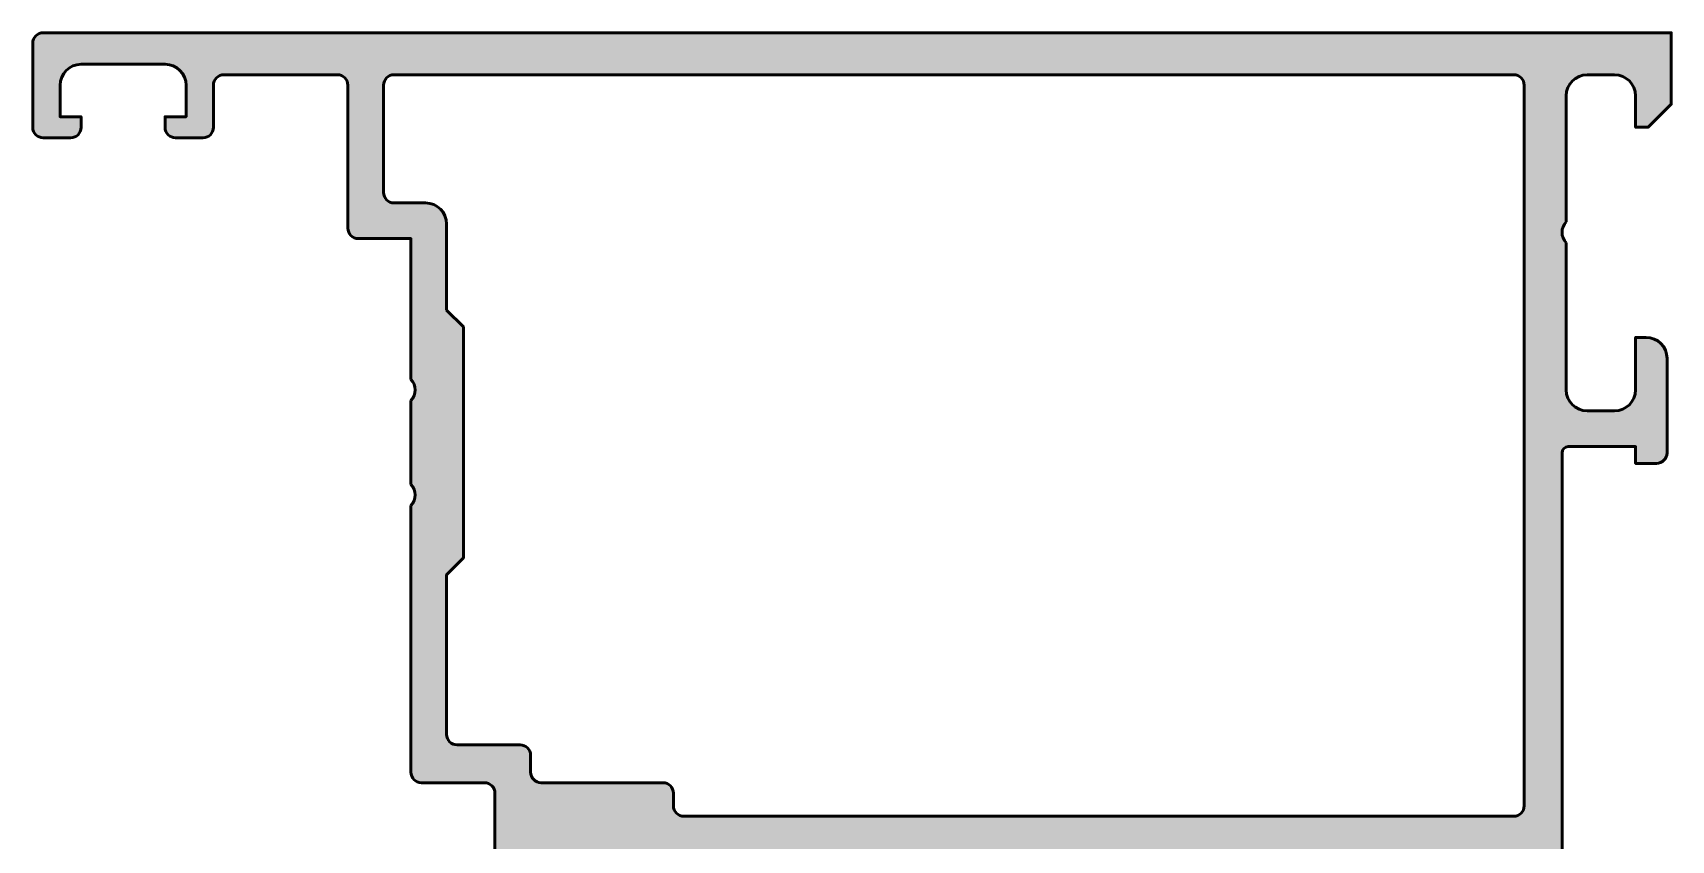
# Model space of a CAD drawing. Extents: x -25 to 53, y 3 to 90.
# Drawn here: x -25 to 53, y 51.6 to 90 of the extents above; entities that cross this region are included whole.
import ezdxf

# ---------------------------------------------------------------- set-up
doc = ezdxf.new("R2010")
doc.units = 0
doc.layers.add('0S-Alu contour', color=7, linetype='Continuous', lineweight=50)
doc.layers.add('0S-Alu hatch', color=252, linetype='Continuous', lineweight=25)

# ---------------------------------------------------------------- blocks, each defined once
blk = doc.blocks.new('438100__7FD299A1_E822_40BA_9081_EC412D332DDE_')
at = {"layer": '0S-Alu hatch'}
h = blk.add_hatch(color=256, dxfattribs=at)
edge = h.paths.add_edge_path()
edge.add_ellipse((-18.69999999999998, 87.50000000000017), major_axis=(-0.999999999999943, 0), ratio=1, start_angle=180, end_angle=270, ccw=False)
edge.add_line((-17.70000000000004, 87.50000000000017), (-17.70000000000004, 86.00000000000011))
edge.add_line((-17.70000000000004, 86.00000000000011), (-18.70000000000004, 86.00000000000011))
edge.add_line((-18.70000000000004, 86.00000000000011), (-18.70000000000004, 85.50000000000011))
edge.add_arc((-18.20000000000004, 85.50000000000011), 0.5, 180, 270)
edge.add_line((-18.20000000000004, 85.00000000000011), (-16.90000000000003, 85.00000000000011))
edge.add_arc((-16.90000000000003, 85.50000000000006), 0.4999999999999432, 270, 360)
edge.add_line((-16.40000000000008, 85.50000000000006), (-16.40000000000008, 87.50000000000006))
edge.add_ellipse((-15.89999999999991, 87.50000000000006), major_axis=(-0.5000000000001706, 0), ratio=1, start_angle=269.99999999999756, end_angle=360, ccw=False)
edge.add_line((-15.89999999999989, 88.00000000000023), (-10.49999999999991, 88))
edge.add_ellipse((-10.49999999999993, 87.50000000000006), major_axis=(-0.4999999999999432, 0), ratio=1, start_angle=180, end_angle=269.99999999999756, ccw=False)
edge.add_line((-9.999999999999991, 87.50000000000006), (-9.999999999999991, 80.70000000000016))
edge.add_arc((-9.499999999999991, 80.70000000000016), 0.5, 180, 270)
edge.add_line((-9.499999999999991, 80.20000000000014), (-7.00000000000022, 80.20000000000014))
edge.add_line((-7.00000000000022, 80.20000000000014), (-6.999999999999992, 73.50000000000011))
edge.add_ellipse((-7.525026953992657, 73.00000000000011), major_axis=(-0.7250195186467849, 0), ratio=1, start_angle=136.398650048409, end_angle=223.6013499515911, ccw=False)
edge.add_line((-6.999999999999992, 72.50000000000011), (-6.999999999999992, 68.50000000000011))
edge.add_ellipse((-7.525026953992657, 68.00000000000011), major_axis=(-0.7250195186467849, 0), ratio=1, start_angle=136.398650048409, end_angle=223.6013499515911, ccw=False)
edge.add_line((-6.999999999999992, 67.50000000000011), (-6.999999999999992, 54.80000000000007))
edge.add_arc((-6.499999999999992, 54.80000000000007), 0.5, 180, 270)
edge.add_line((-6.499999999999992, 54.30000000000006), (-3.499999999999936, 54.30000000000006))
edge.add_ellipse((-3.499999999999936, 53.80000000000013), major_axis=(-0.4999999999999432, 0), ratio=1, start_angle=180, end_angle=270, ccw=False)
edge.add_line((-2.999999999999992, 53.80000000000013), (-2.999999999999992, 50.7000000000005))
edge.add_ellipse((-3.078836446543135, 50.43247940800739), major_axis=(-0.2788950563274557, 0), ratio=1, start_angle=178.8354106259207, end_angle=253.5801235804879, ccw=False)
edge.add_line((-2.799999000000065, 50.4268110000091), (-2.799999000000063, 49.97321700000831))
edge.add_ellipse((-3.078867095643481, 49.96755634053114), major_axis=(-0.2789255417374015, 0), ratio=1, start_angle=106.4245945553595, end_angle=181.1628700729088, ccw=False)
edge.add_line((-3.00000000000022, 49.70001300000796), (-2.999999999999765, 47.82000199999991))
edge.add_arc((-2.699999999999867, 47.82000199999998), 0.2999999999998977, 180, 270)
edge.add_line((-2.699999999999867, 47.52000200000009), (-1.720025680956659, 47.5200020000001))
edge.add_arc((-1.720025680956659, 47.82000199999976), 0.2999999999996703, 270, 360)
edge.add_line((-1.420025680956989, 47.82000199999976), (-1.420025680957209, 50.57999999999981))
edge.add_ellipse((-1.300025680957205, 50.57999999999982), major_axis=(-0.1200000000000045, 0), ratio=1, start_angle=270.00000000000676, end_angle=360, ccw=False)
edge.add_line((-1.300025680957219, 50.69999999999982), (2.99999999999985, 50.70000000000016))
edge.add_ellipse((2.999999999999893, 50.20000000000027), major_axis=(-0.4999999999998864, 0), ratio=1, start_angle=180, end_angle=270.0000000000049, ccw=False)
edge.add_line((3.499999999999779, 50.20000000000027), (3.499999999999779, 49.5))
edge.add_line((3.499999999999779, 49.5), (2.118504542377714, 47.10717967697257))
edge.add_arc((2.23811978464829, 47.03811978464848), 0.1381197846481916, 150.0000000000055, 275.6225775508174)
edge.add_arc((1.761776758824773, 51.87660886184492), 4.999999999996967, 275.6225775508138, 342.2515836439341)
edge.add_ellipse((6.999999999997882, 50.19999999999778), major_axis=(-0.5000000000021659, 0), ratio=1, start_angle=270, end_angle=342.25158364393565, ccw=False)
edge.add_line((6.999999999997882, 50.69999999999994), (37.80000000000006, 50.70000000000004))
edge.add_ellipse((37.80000000000006, 50.19999999999761), major_axis=(-0.5000000000024301, 0), ratio=1, start_angle=197.7484163560718, end_angle=270, ccw=False)
edge.add_arc((43.03822324117415, 51.87660886184572), 4.999999999997946, 197.7484163560721, 264.3774224492038)
edge.add_arc((42.56188021535202, 47.03811978464819), 0.1381197846482099, 264.377422449204, 389.9999999999941)
edge.add_line((42.68149545762262, 47.10717967697227), (41.30000000000019, 49.50000000000023))
edge.add_line((41.30000000000019, 49.50000000000023), (41.30000000000019, 50.20000000000044))
edge.add_ellipse((41.7999999999999, 50.20000000000044), major_axis=(-0.4999999999997158, 0), ratio=1, start_angle=269.9999999999984, end_angle=360, ccw=False)
edge.add_line((41.79999999999991, 50.70000000000016), (46.10002568095678, 50.70000000000004))
edge.add_ellipse((46.10002568095678, 50.57999999999964), major_axis=(-0.1200000000004024, 0), ratio=1, start_angle=180, end_angle=270, ccw=False)
edge.add_line((46.22002568095719, 50.57999999999964), (46.22002568095719, 47.82000200000021))
edge.add_arc((46.5200256809572, 47.82000200000021), 0.3000000000000114, 180, 270)
edge.add_line((46.5200256809572, 47.5200020000002), (47.50000000000006, 47.5200020000002))
edge.add_arc((47.50000000000006, 47.8200020000001), 0.2999999999998977, 270, 360)
edge.add_line((47.79999999999996, 47.8200020000001), (47.79999999999996, 49.70001300000877))
edge.add_ellipse((47.8788670956431, 49.96755634053137), major_axis=(-0.2789255417368228, 0), ratio=1, start_angle=-1.162870072900887, end_angle=73.57540544463137, ccw=False)
edge.add_line((47.59999900000026, 49.97321700000849), (47.59999900000003, 50.42681100000924))
edge.add_ellipse((47.87883644654292, 50.43247940800712), major_axis=(-0.2788950563272715, 0), ratio=1, start_angle=-73.58012358056351, end_angle=1.164589373996705, ccw=False)
edge.add_line((47.80000000000018, 50.70000000000017), (47.79999999999996, 70.00000000000006))
edge.add_ellipse((48.09999999999997, 70.00000000000006), major_axis=(-0.3000000000000114, 0), ratio=1, start_angle=270, end_angle=360, ccw=False)
edge.add_line((48.09999999999997, 70.30000000000007), (51.29999999999996, 70.30000000000007))
edge.add_line((51.29999999999996, 70.30000000000007), (51.29999999999996, 69.50000000000011))
edge.add_line((51.29999999999996, 69.50000000000011), (52.29999999999996, 69.50000000000011))
edge.add_arc((52.29999999999996, 70.00000000000011), 0.5, 270, 360)
edge.add_line((52.79999999999996, 70.00000000000011), (52.79999999999996, 74.50000000000011))
edge.add_arc((51.79999999999996, 74.50000000000011), 1, 0, 90)
edge.add_line((51.79999999999996, 75.50000000000011), (51.29999999999996, 75.50000000000011))
edge.add_line((51.29999999999996, 75.50000000000011), (51.29999999999996, 73.00000000000006))
edge.add_ellipse((50.30000000000002, 73.00000000000006), major_axis=(-0.999999999999943, 0), ratio=1, start_angle=90, end_angle=180, ccw=False)
edge.add_line((50.30000000000002, 72.00000000000011), (49.00000000000006, 72.00000000000011))
edge.add_ellipse((49.00000000000006, 73.00000000000017), major_axis=(-1.000000000000056, 0), ratio=1, start_angle=0, end_angle=90, ccw=False)
edge.add_line((48, 73.00000000000017), (48, 80.00000000000011))
edge.add_ellipse((48.52500000000004, 80.5), major_axis=(-0.7249999999999464, 0), ratio=1, start_angle=-43.60281897272017, end_angle=43.602818972695275, ccw=False)
edge.add_line((48.00000000000022, 81.00000000000011), (48, 87.00000000000001))
edge.add_ellipse((49.00000000000006, 87.00000000000004), major_axis=(-1.000000000000056, 0), ratio=1, start_angle=270, end_angle=360, ccw=False)
edge.add_line((49.00000000000006, 88.00000000000009), (50.29999999999985, 88.00000000000011))
edge.add_ellipse((50.29999999999985, 87), major_axis=(-1.000000000000113, 0), ratio=1, start_angle=180, end_angle=270, ccw=False)
edge.add_line((51.29999999999996, 87), (51.29999999999996, 85.5))
edge.add_line((51.29999999999996, 85.5), (51.9000000000001, 85.50000000000011))
edge.add_line((51.9000000000001, 85.50000000000011), (53, 86.60000000000001))
edge.add_line((53, 86.60000000000001), (53, 90))
edge.add_line((53, 90), (-24.50000000000017, 90.00000000000011))
edge.add_arc((-24.50000000000017, 89.50000000000028), 0.4999999999998295, 90, 180)
edge.add_line((-25, 89.50000000000028), (-25, 85.50000000000011))
edge.add_arc((-24.49999999999999, 85.50000000000011), 0.5, 180, 270)
edge.add_line((-24.49999999999999, 85.00000000000011), (-23.20000000000032, 85.00000000000011))
edge.add_arc((-23.20000000000032, 85.50000000000038), 0.5000000000002843, 270, 360)
edge.add_line((-22.70000000000004, 85.50000000000038), (-22.70000000000004, 86.00000000000011))
edge.add_line((-22.70000000000004, 86.00000000000011), (-23.70000000000004, 86.00000000000011))
edge.add_line((-23.70000000000004, 86.00000000000011), (-23.70000000000004, 87.50000000000011))
edge.add_ellipse((-22.70000000000004, 87.50000000000011), major_axis=(-1, 0), ratio=1, start_angle=270, end_angle=360, ccw=False)
edge.add_line((-22.70000000000004, 88.50000000000011), (-18.69999999999998, 88.50000000000011))
edge = h.paths.add_edge_path()
edge.add_line((-5.29999999999972, 76.80000000000018), (-5.300000000000174, 80.9000000000003))
edge.add_arc((-6.300000000000061, 80.9000000000002), 0.9999999999998863, 0, 90)
edge.add_line((-6.300000000000061, 81.9000000000001), (-7.79999999999989, 81.9000000000001))
edge.add_ellipse((-7.79999999999989, 82.40000000000013), major_axis=(-0.500000000000057, 0), ratio=1, start_angle=0, end_angle=90, ccw=False)
edge.add_line((-8.299999999999947, 82.40000000000013), (-8.299999999999947, 87.49999999999947))
edge.add_ellipse((-7.799999999999435, 87.49999999999947), major_axis=(-0.5000000000005116, 0), ratio=1, start_angle=270, end_angle=360, ccw=False)
edge.add_line((-7.799999999999435, 88), (45.5, 88))
edge.add_ellipse((45.5, 87.5), major_axis=(-0.5, 0), ratio=1, start_angle=180, end_angle=270, ccw=False)
edge.add_line((46, 87.5), (45.99999999999978, 53.19999999999983))
edge.add_ellipse((45.50000000000006, 53.19999999999983), major_axis=(-0.4999999999997158, 0), ratio=1, start_angle=90, end_angle=180, ccw=False)
edge.add_line((45.50000000000006, 52.70000000000012), (6.000000000000291, 52.70000000000012))
edge.add_ellipse((6.000000000000291, 53.20000000000018), major_axis=(-0.500000000000057, 0), ratio=1, start_angle=0, end_angle=90, ccw=False)
edge.add_line((5.500000000000234, 53.19999999999998), (5.500000000000007, 53.80000000000002))
edge.add_arc((5.000000000000063, 53.80000000000002), 0.4999999999999432, 0, 89.9999999999992)
edge.add_line((5.000000000000071, 54.29999999999996), (-0.7999999999999546, 54.30000000000006))
edge.add_ellipse((-0.7999999999999475, 54.80000000000007), major_axis=(-0.5, 0), ratio=1, start_angle=0, end_angle=89.9999999999992, ccw=False)
edge.add_line((-1.299999999999947, 54.80000000000007), (-1.299999999999947, 55.60000000000013))
edge.add_arc((-1.799999999999947, 55.60000000000013), 0.5, 0, 90)
edge.add_line((-1.799999999999947, 56.10000000000013), (-4.800000000000231, 56.10000000000013))
edge.add_ellipse((-4.800000000000231, 56.60000000000053), major_axis=(-0.5000000000003979, 0), ratio=1, start_angle=0, end_angle=90, ccw=False)
edge.add_line((-5.300000000000629, 56.60000000000057), (-5.299999999999947, 64.20000000000061))
edge.add_line((-5.299999999999947, 64.20000000000061), (-4.499999999999765, 65.00000000000045))
edge.add_line((-4.499999999999765, 65.00000000000045), (-4.499999999999992, 76))
edge.add_line((-4.499999999999992, 76), (-5.29999999999972, 76.80000000000018))
at = {"layer": '0S-Alu contour', "color": 7}
for points in [[(51.29999999999996, 87), (51.29999999999996, 85.5), (51.9000000000001, 85.50000000000011), (53, 86.60000000000001), (53, 90), (-24.50000000000017, 90.00000000000011)], [(-25, 89.50000000000028), (-25, 85.50000000000011)], [(-22.70000000000004, 88.50000000000011), (-18.69999999999998, 88.50000000000011)], [(-22.70000000000004, 85.50000000000038), (-22.70000000000004, 86.00000000000011), (-23.70000000000004, 86.00000000000011), (-23.70000000000004, 87.50000000000011)], [(-17.70000000000004, 87.50000000000017), (-17.70000000000004, 86.00000000000011), (-18.70000000000004, 86.00000000000011), (-18.70000000000004, 85.50000000000011)], [(-16.40000000000008, 85.50000000000006), (-16.40000000000008, 87.50000000000006)], [(-15.89999999999989, 88.00000000000023), (-10.49999999999991, 88)], [(-9.999999999999991, 87.50000000000006), (-9.999999999999991, 80.70000000000016)], [(-8.299999999999947, 82.40000000000013), (-8.299999999999947, 87.49999999999947)], [(-7.799999999999435, 88), (45.5, 88)], [(46, 87.5), (45.99999999999978, 53.19999999999983)], [(49.00000000000006, 88.00000000000009), (50.29999999999985, 88.00000000000011)], [(48.00000000000022, 81.00000000000011), (48, 87.00000000000001)], [(-24.49999999999999, 85.00000000000011), (-23.20000000000032, 85.00000000000011)], [(-18.20000000000004, 85.00000000000011), (-16.90000000000003, 85.00000000000011)], [(-6.300000000000061, 81.9000000000001), (-7.79999999999989, 81.9000000000001)], [(-5.29999999999972, 76.80000000000018), (-5.300000000000174, 80.9000000000003)], [(-9.499999999999991, 80.20000000000014), (-7.00000000000022, 80.20000000000014), (-6.999999999999992, 73.50000000000011)], [(48, 73.00000000000017), (48, 80.00000000000011)], [(-5.300000000000629, 56.60000000000057), (-5.299999999999947, 64.20000000000061), (-4.499999999999765, 65.00000000000045), (-4.499999999999992, 76), (-5.29999999999972, 76.80000000000018)], [(51.79999999999996, 75.50000000000011), (51.29999999999996, 75.50000000000011), (51.29999999999996, 73.00000000000006)], [(52.79999999999996, 70.00000000000011), (52.79999999999996, 74.50000000000011)], [(-6.999999999999992, 72.50000000000011), (-6.999999999999992, 68.50000000000011)], [(50.30000000000002, 72.00000000000011), (49.00000000000006, 72.00000000000011)], [(48.09999999999997, 70.30000000000007), (51.29999999999996, 70.30000000000007), (51.29999999999996, 69.50000000000011), (52.29999999999996, 69.50000000000011)], [(47.80000000000018, 50.70000000000017), (47.79999999999996, 70.00000000000006)], [(-6.999999999999992, 67.50000000000011), (-6.999999999999992, 54.80000000000007)], [(-1.799999999999947, 56.10000000000013), (-4.800000000000231, 56.10000000000013)], [(-1.299999999999947, 54.80000000000007), (-1.299999999999947, 55.60000000000013)], [(-6.499999999999992, 54.30000000000006), (-3.499999999999936, 54.30000000000006)], [(5.000000000000071, 54.29999999999996), (-0.7999999999999546, 54.30000000000006)], [(-2.999999999999992, 53.80000000000013), (-2.999999999999992, 50.7000000000005)], [(5.500000000000234, 53.19999999999998), (5.500000000000007, 53.80000000000002)], [(45.50000000000006, 52.70000000000012), (6.000000000000291, 52.70000000000012)], [(-2.799999000000065, 50.4268110000091), (-2.799999000000063, 49.97321700000831)], [(-1.420025680956989, 47.82000199999976), (-1.420025680957209, 50.57999999999981)], [(-1.300025680957219, 50.69999999999982), (2.99999999999985, 50.70000000000016)], [(3.499999999999779, 50.20000000000027), (3.499999999999779, 49.5), (2.118504542377714, 47.10717967697257)], [(6.999999999997882, 50.69999999999994), (37.80000000000006, 50.70000000000004)], [(42.68149545762262, 47.10717967697227), (41.30000000000019, 49.50000000000023), (41.30000000000019, 50.20000000000044)], [(41.79999999999991, 50.70000000000016), (46.10002568095678, 50.70000000000004)], [(46.22002568095719, 50.57999999999964), (46.22002568095719, 47.82000200000021)], [(47.59999900000026, 49.97321700000849), (47.59999900000003, 50.42681100000924)], [(-3.00000000000022, 49.70001300000796), (-2.999999999999765, 47.82000199999991)], [(47.79999999999996, 47.8200020000001), (47.79999999999996, 49.70001300000877)], [(-2.699999999999867, 47.52000200000009), (-1.720025680956659, 47.5200020000001)], [(46.5200256809572, 47.5200020000002), (47.50000000000006, 47.5200020000002)]]:
    blk.add_lwpolyline(points, dxfattribs=at)
for centre, radius, start, end in [((-24.50000000000017, 89.50000000000028), 0.4999999999998295, 90, 180), ((-24.49999999999999, 85.50000000000011), 0.5, 180, 270), ((-23.20000000000032, 85.50000000000038), 0.5000000000002843, 270, 0), ((-18.20000000000004, 85.50000000000011), 0.5, 180, 270), ((-16.90000000000003, 85.50000000000006), 0.4999999999999432, 270, 0), ((-6.300000000000061, 80.9000000000002), 0.9999999999998863, 0, 90), ((-9.499999999999991, 80.70000000000016), 0.5, 180, 270), ((51.79999999999996, 74.50000000000011), 1, 0, 90), ((52.29999999999996, 70.00000000000011), 0.5, 270, 0), ((-1.799999999999947, 55.60000000000013), 0.5, 0, 90), ((-6.499999999999992, 54.80000000000007), 0.5, 180, 270), ((5.000000000000063, 53.80000000000002), 0.4999999999999432, 0, 89.9999999999992), ((1.761776758824773, 51.87660886184492), 4.999999999996967, 275.6225775508138, 342.2515836439341), ((43.03822324117415, 51.87660886184572), 4.999999999997946, 197.7484163560721, 264.3774224492038), ((-2.699999999999867, 47.82000199999998), 0.2999999999998977, 180, 270), ((-1.720025680956659, 47.82000199999976), 0.2999999999996703, 270, 0), ((46.5200256809572, 47.82000200000021), 0.3000000000000114, 180, 270), ((47.50000000000006, 47.8200020000001), 0.2999999999998977, 270, 0), ((2.23811978464829, 47.03811978464848), 0.1381197846481916, 150.0000000000055, 275.6225775508174), ((42.56188021535202, 47.03811978464819), 0.1381197846482099, 264.377422449204, 29.99999999999404)]:
    blk.add_arc(centre, radius, start, end, dxfattribs=at)
at = {"layer": '0S-Alu contour', "color": 7, "extrusion": (0, 0, -1)}
for centre, radius, start, end in [((22.70000000000004, 87.50000000000011), 1, 0, 90), ((18.69999999999998, 87.50000000000017), 0.999999999999943, 90, 180), ((15.89999999999991, 87.50000000000006), 0.5000000000001706, 0, 90.00000000000244), ((10.49999999999993, 87.50000000000006), 0.4999999999999432, 90.00000000000244, 180), ((7.799999999999435, 87.49999999999947), 0.5000000000005116, 0, 90), ((-45.5, 87.5), 0.5, 90, 180), ((-49.00000000000006, 87.00000000000004), 1.000000000000056, 0, 90), ((-50.29999999999985, 87), 1.000000000000113, 90, 180), ((7.79999999999989, 82.40000000000013), 0.500000000000057, 270, 0), ((-48.52500000000004, 80.5), 0.7249999999999464, 316.3971810273047, 43.60281897272027), ((7.525026953992657, 73.00000000000011), 0.7250195186467849, 136.3986500484089, 223.601349951591), ((-49.00000000000006, 73.00000000000017), 1.000000000000056, 270, 0), ((-50.30000000000002, 73.00000000000006), 0.999999999999943, 180, 270), ((-48.09999999999997, 70.00000000000006), 0.3000000000000114, 0, 90), ((7.525026953992657, 68.00000000000011), 0.7250195186467849, 136.3986500484089, 223.601349951591), ((4.800000000000231, 56.60000000000053), 0.5000000000003979, 270, 0), ((0.7999999999999475, 54.80000000000007), 0.5, 270.0000000000008, 0), ((3.499999999999936, 53.80000000000013), 0.4999999999999432, 90, 180), ((-6.000000000000291, 53.20000000000018), 0.500000000000057, 270, 0), ((-45.50000000000006, 53.19999999999983), 0.4999999999997158, 180, 270), ((3.078836446543135, 50.43247940800739), 0.2788950563274557, 106.4198764195121, 181.1645893740794), ((3.078867095643481, 49.96755634053114), 0.2789255417374015, 178.8371299270912, 253.5754054446405), ((1.300025680957205, 50.57999999999982), 0.1200000000000045, 0, 89.99999999999324), ((-2.999999999999893, 50.20000000000027), 0.4999999999998864, 89.99999999999511, 180), ((-6.999999999997882, 50.19999999999778), 0.5000000000021659, 17.74841635606436, 90), ((-37.80000000000006, 50.19999999999761), 0.5000000000024301, 90, 162.2515836439282), ((-41.7999999999999, 50.20000000000044), 0.4999999999997158, 0, 90.0000000000016), ((-46.10002568095678, 50.57999999999964), 0.1200000000004024, 90, 180), ((-47.87883644654292, 50.43247940800712), 0.2788950563272715, 358.8354106260033, 73.58012358056352), ((-47.8788670956431, 49.96755634053137), 0.2789255417368228, 286.4245945553686, 1.162870072900956)]:
    blk.add_arc(centre, radius, start, end, dxfattribs=at)
blk = doc.blocks.new('439140__AE51F20F_8DC7_46AB_9EF7_268932F5573E_')
at = {"layer": '0S-Alu contour', "color": 7}
blk.add_blockref('438100__7FD299A1_E822_40BA_9081_EC412D332DDE_', (0, 0), dxfattribs=at)

msp = doc.modelspace()

# ---------------------------------------------------------------- block references
at = {"layer": '0S-Alu contour', "color": 7}
msp.add_blockref('439140__AE51F20F_8DC7_46AB_9EF7_268932F5573E_', (0, 0), dxfattribs=at)

doc.saveas('drawing.dxf')
